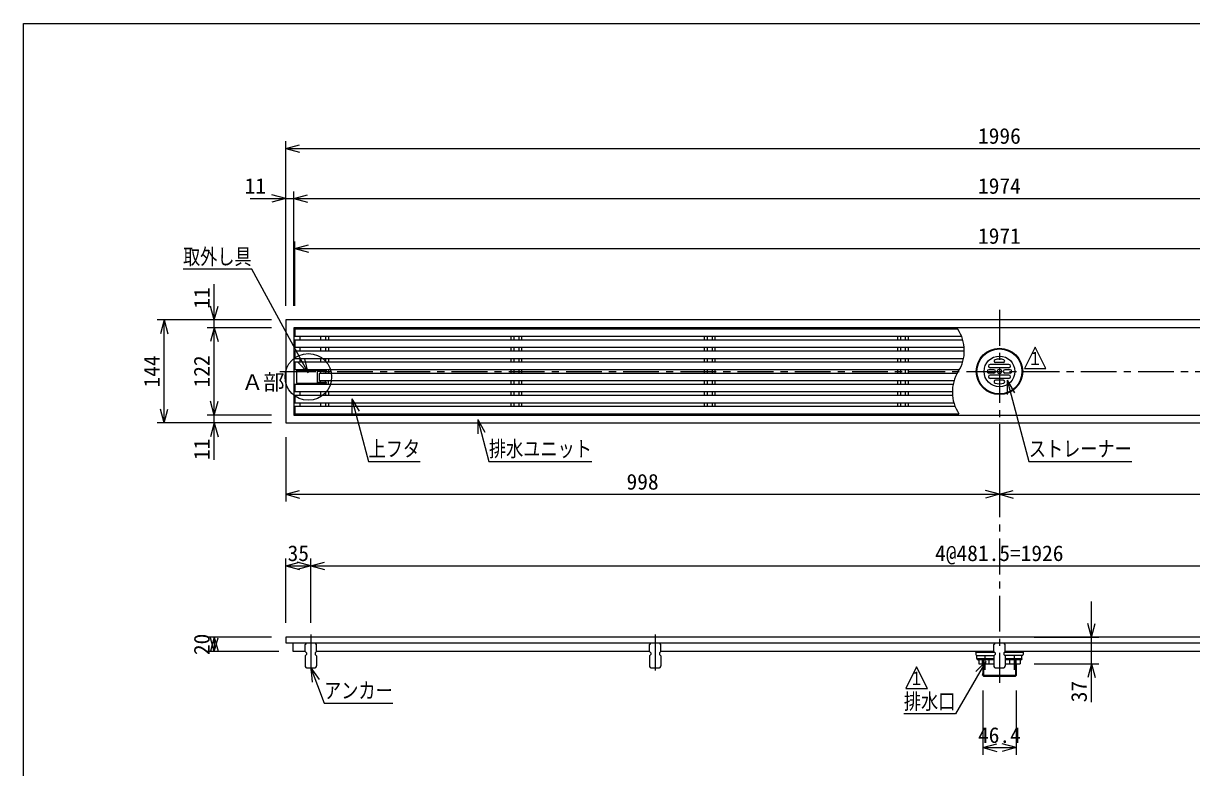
# Model space of a CAD drawing. Units: millimetres, scale not verified. Extents: x -1365 to 1365, y -930 to 870.
# Drawn here: x -1365 to 269, y -172 to 870 of the extents above; entities that cross this region are included whole.
import ezdxf
from ezdxf.enums import TextEntityAlignment as Align

# ---------------------------------------------------------------- set-up
doc = ezdxf.new("R2010")
doc.units = ezdxf.units.MM
doc.header["$LTSCALE"] = 10
doc.linetypes.add('CHAIN1', pattern=[8, 5, -1, 1, -1])
doc.linetypes.add('DASHED2', pattern=[3, 2, -1])
for name, color, linetype in [('0-0_計極細', 2, 'Continuous'), ('0-1_計細線', 3, 'Continuous'), ('0-5_寸法線', 7, 'Continuous'), ('0-7_枠細線', 5, 'Continuous'), ('0-8_枠中線', 5, 'Continuous')]:
    doc.layers.add(name, color=color, linetype=linetype)
doc.styles.add('ＭＳ ゴシック', font='')
doc.styles.get('ＭＳ ゴシック').set_extended_font_data('MS Gothic')

msp = doc.modelspace()

# ---------------------------------------------------------------- linework, layer by layer
at = {"layer": '0-0_計極細', "linetype": 'CHAIN1'}
for p, q in [((0, 468.89), (0, -53.1)), ((-1006.17, 382.9), (1006.86, 382.9)), ((-963, 14.54), (-963, -40.73)), ((-481.5, 14.54), (-481.5, -40.73))]:
    msp.add_line(p, q, dxfattribs=at)
at = {"layer": '0-0_計極細'}
for p, q in [((-978.5, 432.15), (-978.5, 426.65)), ((-949.45, 432.15), (-949.45, 426.65)), ((-942.55, 432.15), (-942.55, 426.65)), ((-938.5, 432.15), (-938.5, 426.65)), ((-683.21, 432.15), (-683.21, 426.65)), ((-679.16, 432.15), (-679.16, 426.65)), ((-672.26, 432.15), (-672.26, 426.65)), ((-668.21, 432.15), (-668.21, 426.65)), ((-412.92, 432.15), (-412.92, 426.65)), ((-408.87, 432.15), (-408.87, 426.65)), ((-401.97, 432.15), (-401.97, 426.65)), ((-397.92, 432.15), (-397.92, 426.65)), ((-142.63, 432.15), (-142.63, 426.65)), ((-138.58, 432.15), (-138.58, 426.65)), ((-131.68, 432.15), (-131.68, 426.65)), ((-127.63, 432.15), (-127.63, 426.65)), ((-978.5, 416.65), (-978.5, 411.15)), ((-949.45, 416.65), (-949.45, 411.15)), ((-942.55, 416.65), (-942.55, 411.15)), ((-938.5, 416.65), (-938.5, 411.15)), ((-683.21, 416.65), (-683.21, 411.15)), ((-679.16, 416.65), (-679.16, 411.15)), ((-672.26, 416.65), (-672.26, 411.15)), ((-668.21, 416.65), (-668.21, 411.15)), ((-412.92, 416.65), (-412.92, 411.15)), ((-408.87, 416.65), (-408.87, 411.15)), ((-401.97, 416.65), (-401.97, 411.15)), ((-397.92, 416.65), (-397.92, 411.15)), ((-142.63, 416.65), (-142.63, 411.15)), ((-138.58, 416.65), (-138.58, 411.15)), ((-131.68, 416.65), (-131.68, 411.15)), ((-127.63, 416.65), (-127.63, 411.15)), ((-978.5, 401.15), (-978.5, 395.65)), ((-949.45, 401.15), (-949.45, 395.65)), ((-942.55, 401.15), (-942.55, 395.65)), ((-938.5, 401.15), (-938.5, 395.65)), ((-683.21, 401.15), (-683.21, 395.65)), ((-679.16, 401.15), (-679.16, 395.65)), ((-672.26, 401.15), (-672.26, 395.65)), ((-668.21, 401.15), (-668.21, 395.65)), ((-412.92, 401.15), (-412.92, 395.65)), ((-408.87, 401.15), (-408.87, 395.65)), ((-401.97, 401.15), (-401.97, 395.65)), ((-397.92, 401.15), (-397.92, 395.65)), ((-142.63, 401.15), (-142.63, 395.65)), ((-138.58, 401.15), (-138.58, 395.65)), ((-131.68, 401.15), (-131.68, 395.65)), ((-127.63, 401.15), (-127.63, 395.65)), ((-982, 385.05), (-973, 385.05)), ((-982, 385.05), (-982, 384.05)), ((-978.5, 385.65), (-978.5, 385.05)), ((-973, 385.05), (-973, 384.05)), ((-949.45, 385.65), (-949.45, 384.05)), ((-949.45, 383.05), (-949.45, 380.15)), ((-942.55, 385.65), (-942.55, 384.05)), ((-942.55, 383.05), (-942.55, 380.15)), ((-938.5, 385.65), (-938.5, 380.15)), ((-683.21, 385.65), (-683.21, 380.15)), ((-679.16, 385.65), (-679.16, 380.15)), ((-672.26, 385.65), (-672.26, 380.15)), ((-668.21, 385.65), (-668.21, 380.15)), ((-412.92, 385.65), (-412.92, 380.15)), ((-408.87, 385.65), (-408.87, 380.15)), ((-401.97, 385.65), (-401.97, 380.15)), ((-397.92, 385.65), (-397.92, 380.15)), ((-142.63, 385.65), (-142.63, 380.15)), ((-138.58, 385.65), (-138.58, 380.15)), ((-131.68, 385.65), (-131.68, 380.15)), ((-127.63, 385.65), (-127.63, 380.15)), ((-982, 365.25), (-982, 366.25)), ((-982, 365.25), (-973, 365.25)), ((-978.5, 365.25), (-978.5, 364.65)), ((-973, 365.25), (-973, 366.25)), ((-949.45, 367.25), (-949.45, 370.15)), ((-949.45, 364.65), (-949.45, 366.25)), ((-942.55, 367.25), (-942.55, 370.15)), ((-942.55, 364.65), (-942.55, 366.25)), ((-938.5, 364.65), (-938.5, 370.15)), ((-683.21, 370.15), (-683.21, 364.65)), ((-679.16, 370.15), (-679.16, 364.65)), ((-672.26, 370.15), (-672.26, 364.65)), ((-668.21, 370.15), (-668.21, 364.65)), ((-412.92, 370.15), (-412.92, 364.65)), ((-408.87, 370.15), (-408.87, 364.65)), ((-401.97, 370.15), (-401.97, 364.65)), ((-397.92, 370.15), (-397.92, 364.65)), ((-142.63, 370.15), (-142.63, 364.65)), ((-138.58, 370.15), (-138.58, 364.65)), ((-131.68, 370.15), (-131.68, 364.65)), ((-127.63, 370.15), (-127.63, 364.65)), ((-978.5, 354.65), (-978.5, 349.15)), ((-949.45, 354.65), (-949.45, 349.15)), ((-942.55, 354.65), (-942.55, 349.15)), ((-938.5, 354.65), (-938.5, 349.15)), ((-683.21, 354.65), (-683.21, 349.15)), ((-679.16, 354.65), (-679.16, 349.15)), ((-672.26, 354.65), (-672.26, 349.15)), ((-668.21, 354.65), (-668.21, 349.15)), ((-412.92, 354.65), (-412.92, 349.15)), ((-408.87, 354.65), (-408.87, 349.15)), ((-401.97, 354.65), (-401.97, 349.15)), ((-397.92, 354.65), (-397.92, 349.15)), ((-142.63, 354.65), (-142.63, 349.15)), ((-138.58, 354.65), (-138.58, 349.15)), ((-131.68, 354.65), (-131.68, 349.15)), ((-127.63, 354.65), (-127.63, 349.15)), ((-978.5, 339.15), (-978.5, 333.65)), ((-949.45, 339.15), (-949.45, 333.65)), ((-942.55, 339.15), (-942.55, 333.65)), ((-938.5, 339.15), (-938.5, 333.65)), ((-683.21, 339.15), (-683.21, 333.65)), ((-679.16, 339.15), (-679.16, 333.65)), ((-672.26, 339.15), (-672.26, 333.65)), ((-668.21, 339.15), (-668.21, 333.65)), ((-412.92, 339.15), (-412.92, 333.65)), ((-408.87, 339.15), (-408.87, 333.65)), ((-401.97, 339.15), (-401.97, 333.65)), ((-397.92, 339.15), (-397.92, 333.65)), ((-142.63, 339.15), (-142.63, 333.65)), ((-138.58, 339.15), (-138.58, 333.65)), ((-131.68, 339.15), (-131.68, 333.65)), ((-127.63, 339.15), (-127.63, 333.65)), ((-33.2, -9.9), (-7.2, -9.9)), ((7.2, -9.9), (33.2, -9.9)), ((-23.5, -26.3), (-23.5, -18.8)), ((-23.5, -18.8), (-22.5, -19.8)), ((-23.5, -26.3), (-22.5, -25.3)), ((-22.5, -25.3), (-22.5, -19.8)), ((-22.2, -26.3), (-22.2, -43.6)), ((22.2, -26.3), (22.2, -43.6)), ((23.5, -18.8), (22.5, -19.8)), ((22.5, -25.3), (22.5, -19.8)), ((23.5, -26.3), (22.5, -25.3)), ((23.5, -26.3), (23.5, -18.8)), ((23.2, -42.6), (-23.2, -42.6))]:
    msp.add_line(p, q, dxfattribs=at)
at = {"layer": '0-0_計極細', "linetype": 'DASHED2'}
for p, q in [((-20.5, -14.8), (-20.5, -43.6)), ((20.5, -14.8), (20.5, -43.6))]:
    msp.add_line(p, q, dxfattribs=at)
at = {"layer": '0-0_計極細'}
for centre, start, end in [((-103.45, 411.9), 327.72738, 33.84606), ((-11.61, 353.9), 147.72738, 213.84606)]:
    msp.add_arc(centre, 54.31, start, end, dxfattribs=at)
at = {"layer": '0-1_計細線'}
for p, q in [((-985.5, 442.15), (-985.5, 432.15)), ((-58.34, 442.15), (-985.5, 442.15)), ((-985.5, 432.15), (-53.06, 432.15)), ((-985.5, 426.65), (-985.5, 416.65)), ((-51.18, 426.65), (-985.5, 426.65)), ((-985.5, 416.65), (-49.35, 416.65)), ((-985.5, 411.15), (-985.5, 401.15)), ((-49.14, 411.15), (-985.5, 411.15)), ((-985.5, 401.15), (-50.21, 401.15)), ((-985.5, 395.65), (-985.5, 385.65)), ((-51.63, 395.65), (-985.5, 395.65)), ((13.15, 392.65), (-13.15, 392.65)), ((5.5, 395.35), (-5.5, 395.35)), ((-985.5, 385.65), (-55.9, 385.65)), ((-941, 384.05), (-983, 384.05)), ((-983, 384.05), (-983, 366.25)), ((-953.8, 366.25), (-953.8, 384.05)), ((-953.8, 383.05), (-941, 383.05)), ((-951.5, 380.15), (-951.5, 370.15)), ((-59.15, 380.15), (-951.5, 380.15)), ((-941, 383.05), (-941, 384.05)), ((-7.7, 385.25), (-15, 385.25)), ((-7.7, 380.55), (-15, 380.55)), ((13.15, 387.95), (-13.15, 387.95)), ((13.15, 377.85), (-13.15, 377.85)), ((15, 385.25), (7.7, 385.25)), ((15, 380.55), (7.7, 380.55)), ((-985.5, 364.65), (-985.5, 354.65)), ((-64.84, 364.65), (-985.5, 364.65)), ((-983, 366.25), (-941, 366.25)), ((-941, 367.25), (-953.8, 367.25)), ((-951.5, 370.15), (-63.43, 370.15)), ((-941, 366.25), (-941, 367.25)), ((13.15, 373.15), (-13.15, 373.15)), ((5.5, 370.45), (-5.5, 370.45)), ((-985.5, 354.65), (-65.91, 354.65)), ((-985.5, 349.15), (-985.5, 339.15)), ((-65.71, 349.15), (-985.5, 349.15)), ((-985.5, 339.15), (-63.88, 339.15)), ((-985.5, 333.65), (-985.5, 323.65)), ((-62, 333.65), (-985.5, 333.65)), ((-985.5, 323.65), (-56.72, 323.65)), ((-969, 2.9), (-971, 0.9)), ((-971, -9.1), (-971, 0.9)), ((-955, 0.9), (-957, 2.9)), ((-955, -9.1), (-955, 0.9)), ((-487.5, 2.9), (-489.5, 0.9)), ((-489.5, -9.1), (-489.5, 0.9)), ((-473.5, 0.9), (-475.5, 2.9)), ((-473.5, -9.1), (-473.5, 0.9)), ((-6, 2.9), (-8, 0.9)), ((-8, -9.1), (-8, 0.9)), ((8, 0.9), (6, 2.9)), ((8, -9.1), (8, 0.9)), ((-971, -9.1), (-969, -11.1)), ((-969, -13.1), (-971, -15.1)), ((-971, -15.1), (-971, -29.1)), ((-969, -11.1), (-969, -13.1)), ((-955, -9.1), (-957, -11.1)), ((-957, -11.1), (-957, -13.1)), ((-957, -13.1), (-955, -15.1)), ((-489.5, -9.1), (-955, -9.1)), ((-955, -15.1), (-955, -29.1)), ((-489.5, -9.1), (-487.5, -11.1)), ((-487.5, -13.1), (-489.5, -15.1)), ((-489.5, -15.1), (-489.5, -29.1)), ((-487.5, -11.1), (-487.5, -13.1)), ((-473.5, -9.1), (-475.5, -11.1)), ((-475.5, -11.1), (-475.5, -13.1)), ((-475.5, -13.1), (-473.5, -15.1)), ((-8, -9.1), (-473.5, -9.1)), ((-473.5, -15.1), (-473.5, -29.1)), ((-33.2, -9.9), (-33.2, -13.3)), ((-31.7, -14.8), (-7.7, -14.8)), ((-31.5, -18.8), (-31.5, -14.8)), ((-8, -9.1), (-6, -11.1)), ((-6, -13.1), (-8, -15.1)), ((-8, -15.1), (-8, -29.1)), ((-6, -11.1), (-6, -13.1)), ((8, -9.1), (6, -11.1)), ((6, -11.1), (6, -13.1)), ((6, -13.1), (8, -15.1)), ((31.7, -14.8), (7.7, -14.8)), ((473.5, -9.1), (8, -9.1)), ((8, -15.1), (8, -29.1)), ((31.5, -18.8), (31.5, -14.8)), ((33.2, -9.9), (33.2, -13.3)), ((-968, -32.1), (-958, -32.1)), ((-486.5, -32.1), (-476.5, -32.1)), ((-31.7, -18.8), (-8, -18.8)), ((-8, -20.6), (-29.9, -20.6)), ((-28.75, -20.6), (-28.75, -26.3)), ((-28.75, -26.3), (-8, -26.3)), ((-23.2, -26.3), (-23.2, -42.6)), ((-14.38, -26.3), (-14.38, -20.6)), ((-5, -32.1), (5, -32.1)), ((8, -18.8), (31.7, -18.8)), ((29.9, -20.6), (8, -20.6)), ((8, -26.3), (28.75, -26.3)), ((14.37, -26.3), (14.37, -20.6)), ((23.2, -26.3), (23.2, -42.6)), ((28.75, -20.6), (28.75, -26.3)), ((-22.2, -43.6), (-23.2, -42.6)), ((-22.2, -43.6), (22.2, -43.6)), ((22.2, -43.6), (23.2, -42.6))]:
    msp.add_line(p, q, dxfattribs=at)
for points in [[(998, 310.9), (998, 454.9), (-998, 454.9), (-998, 310.9)], [(-987, 443.9), (-987, 321.9), (987, 321.9), (987, 443.9)], [(-998, 10.9), (-998, 2.9), (998, 2.9), (998, 10.9)]]:
    msp.add_lwpolyline(points, close=True, dxfattribs=at)
msp.add_lwpolyline([(-971, -9.1), (-987.7, -9.1), (-987.7, 2.9)], dxfattribs=at)
for radius in [32.5, 31.5, 21.5, 3.1]:
    msp.add_circle((0, 382.9), radius, dxfattribs=at)
for centre, radius, start, end in [((-13.15, 390.3), 2.35, 90, 180), ((-5.5, 397.35), 2, 108.40042, 270), ((0, 376.22), 23.83, 75.09095, 104.90905), ((5.5, 397.35), 2, 270, 71.59958), ((13.15, 390.3), 2.35, 0, 90), ((-15, 382.9), 2.35, 90, 180), ((-15, 382.9), 2.35, 180, 270), ((-13.15, 390.3), 2.35, 180, 270), ((-13.15, 375.5), 2.35, 90, 180), ((-7.7, 382.9), 2.35, 0, 90), ((-7.7, 382.9), 2.35, 270, 360), ((7.7, 382.9), 2.35, 90, 180), ((7.7, 382.9), 2.35, 180, 270), ((13.15, 390.3), 2.35, 270, 360), ((13.15, 375.5), 2.35, 0, 90), ((15, 382.9), 2.35, 0, 90), ((15, 382.9), 2.35, 270, 360), ((-13.15, 375.5), 2.35, 180, 270), ((-5.5, 368.45), 2, 90, 251.59958), ((0, 389.58), 23.83, 255.09095, 284.90905), ((5.5, 368.45), 2, 288.40042, 90), ((13.15, 375.5), 2.35, 270, 360), ((-34, -9.9), 0.8, 0, 90), ((-31.7, -13.3), 1.5, 180, 270), ((-31.7, -13.3), 1.5, 180, 270), ((31.7, -13.3), 1.5, 270, 360), ((31.7, -13.3), 1.5, 270, 360), ((34, -9.9), 0.8, 90, 180), ((-968, -29.1), 3, 180, 270), ((-958, -29.1), 3, 270, 360), ((-486.5, -29.1), 3, 180, 270), ((-476.5, -29.1), 3, 270, 360), ((-29.9, -18.8), 1.8, 180, 270), ((-5, -29.1), 3, 180, 270), ((5, -29.1), 3, 270, 360), ((29.9, -18.8), 1.8, 270, 360)]:
    msp.add_arc(centre, radius, start, end, dxfattribs=at)
at = {"layer": '0-5_寸法線'}
for p, q in [((-998, 474.9), (-998, 704.9)), ((-998, 694.9), (-978.68, 700.08)), ((-998, 694.9), (-978.68, 689.72)), ((-998, 694.9), (998, 694.9)), ((-1048, 624.9), (-987, 624.9)), ((-998, 624.9), (-1017.32, 630.08)), ((-998, 624.9), (-1017.32, 619.72)), ((-998, 474.9), (-998, 634.9)), ((-987, 474.9), (-987, 634.9)), ((-987, 624.9), (-967.68, 630.08)), ((-987, 624.9), (-967.68, 619.72)), ((-987, 624.9), (987, 624.9)), ((-985.5, 474.9), (-985.5, 564.9)), ((-985.5, 554.9), (-966.18, 560.08)), ((-985.5, 554.9), (-966.18, 549.72)), ((-985.5, 554.9), (985.5, 554.9)), ((-1098, 443.9), (-1098, 504.9)), ((-1098, 454.9), (-1103.18, 474.22)), ((-1098, 454.9), (-1092.82, 474.22)), ((-1018, 454.9), (-1178, 454.9)), ((-1168, 454.9), (-1173.18, 435.58)), ((-1168, 454.9), (-1162.82, 435.58)), ((-1168, 310.9), (-1168, 454.9)), ((-1018, 454.9), (-1108, 454.9)), ((-1018, 443.9), (-1108, 443.9)), ((-1098, 443.9), (-1103.18, 424.58)), ((-1098, 443.9), (-1092.82, 424.58)), ((-1098, 321.9), (-1098, 443.9)), ((-966.73, 381), (-980.53, 395.48)), ((-966.73, 381), (-971.43, 400.44)), ((10.85, 370.44), (10.83, 350.44)), ((10.85, 370.44), (20.83, 353.11)), ((-905.55, 344.47), (-905.56, 324.47)), ((-905.55, 344.47), (-895.56, 327.14)), ((-1168, 310.9), (-1173.18, 330.22)), ((-1168, 310.9), (-1162.82, 330.22)), ((-1098, 321.9), (-1103.18, 341.22)), ((-1098, 321.9), (-1092.82, 341.22)), ((-1018, 310.9), (-1178, 310.9)), ((-1018, 321.9), (-1108, 321.9)), ((-1018, 310.9), (-1108, 310.9)), ((-1098, 310.9), (-1103.18, 291.58)), ((-1098, 259.03), (-1098, 321.9)), ((-1098, 310.9), (-1092.82, 291.58)), ((-729.51, 315.4), (-729.52, 295.4)), ((-729.51, 315.4), (-719.52, 298.08)), ((-998, 290.9), (-998, 200.9)), ((0, 290.9), (0, 200.9)), ((-998, 210.9), (-978.68, 216.08)), ((0, 210.9), (-19.32, 216.08)), ((0, 210.9), (19.32, 216.08)), ((-998, 210.9), (-978.68, 205.72)), ((-998, 210.9), (0, 210.9)), ((0, 210.9), (-19.32, 205.72)), ((0, 210.9), (19.32, 205.72)), ((0, 210.9), (998, 210.9)), ((-998, 30.9), (-998, 120.9)), ((-998, 110.9), (-978.68, 116.08)), ((-963, 110.9), (-982.32, 116.08)), ((-963, 30.9), (-963, 120.9)), ((-963, 110.9), (-943.68, 116.08)), ((-998, 110.9), (-978.68, 105.72)), ((-998, 110.9), (-963, 110.9)), ((-963, 110.9), (-982.32, 105.72)), ((-963, 110.9), (-943.68, 105.72)), ((-963, 110.9), (963, 110.9)), ((128.75, -80.15), (128.75, 60.9)), ((128.75, 10.9), (123.57, 30.22)), ((128.75, 10.9), (133.93, 30.22)), ((-1018, 10.9), (-1108, 10.9)), ((-1098, 10.9), (-1103.18, -8.42)), ((-1098, -9.1), (-1103.18, 10.22)), ((-1098, 10.9), (-1092.82, -8.42)), ((-1098, 10.9), (-1098, -9.1)), ((-1098, -9.1), (-1092.82, 10.22)), ((48.75, 10.9), (138.75, 10.9)), ((-1007.7, -9.1), (-1108, -9.1)), ((-963, -32.1), (-951.34, -48.35)), ((-963, -32.1), (-961.03, -52)), ((-19.06, -23.14), (-33.25, -37.23)), ((-19.06, -23.14), (-24.31, -42.44)), ((48.75, -26.3), (138.75, -26.3)), ((128.75, -26.3), (123.57, -45.62)), ((128.75, -26.3), (133.93, -45.62)), ((-23.2, -63.6), (-23.2, -153.6)), ((23.2, -63.6), (23.2, -153.6)), ((-23.2, -143.6), (-3.88, -138.42)), ((-23.2, -143.6), (-3.88, -148.78)), ((-23.2, -143.6), (23.2, -143.6)), ((23.2, -143.6), (3.88, -138.42)), ((23.2, -143.6), (3.88, -148.78))]:
    msp.add_line(p, q, dxfattribs=at)
for points in [[(-966.73, 381), (-1045.73, 525.93), (-1141.73, 525.93)], [(10.85, 370.44), (41.11, 257.07), (185.11, 257.07)], [(-905.55, 344.47), (-882.19, 257.07), (-810.19, 257.07)], [(-729.51, 315.4), (-713.92, 257.07), (-569.92, 257.07)], [(-963, -32.1), (-944.49, -81.21), (-848.49, -81.21)], [(-19.06, -23.14), (-61.69, -96.39), (-133.69, -96.39)]]:
    msp.add_lwpolyline(points, dxfattribs=at)
msp.add_circle((-966.49, 375.15), 32.62, dxfattribs=at)
at = {"layer": '0-7_枠細線'}
for p, q in [((50, 416.89), (35, 386.89)), ((65, 386.89), (50, 416.89)), ((35, 386.89), (65, 386.89)), ((-115.81, -30.64), (-130.81, -60.64)), ((-100.81, -60.64), (-115.81, -30.64)), ((-130.81, -60.64), (-100.81, -60.64))]:
    msp.add_line(p, q, dxfattribs=at)
at = {"layer": '0-8_枠中線'}
msp.add_lwpolyline([(-1365, -930), (-1365, 870), (1365, 870), (1365, -930)], close=True, dxfattribs=at)

# ---------------------------------------------------------------- texts
at = {"layer": '0-5_寸法線', "style": 'ＭＳ ゴシック'}
for s, p in [('1996', (-30, 694.9)), ('11', (-1055.49, 624.9)), ('1974', (-30, 624.9)), ('1971', (-30, 554.9)), ('Ａ部', (-1059.67, 350.39)), ('998', (-521.5, 210.9)), ('35', (-995.5, 110.9)), ('4@481.5=1926', (-90, 110.9)), ('46.4', (-30, -143.6))]:
    msp.add_text(s, height=21.99, dxfattribs=at).set_placement(p, align=Align.BOTTOM_LEFT)
at = {"layer": '0-5_寸法線', "style": 'ＭＳ ゴシック', "width": 0.8}
for s, p in [('取外し具', (-1141.73, 525.93)), ('上フタ', (-882.19, 257.07)), ('排水ユニット', (-713.92, 257.07)), ('ストレーナー', (41.11, 257.07)), ('アンカー', (-944.49, -81.21)), ('排水口', (-133.69, -96.39))]:
    msp.add_text(s, height=21.99, dxfattribs=at).set_placement(p, align=Align.BOTTOM_LEFT)
at = {"layer": '0-5_寸法線', "style": 'ＭＳ ゴシック'}
for s, p in [('11', (-1098, 470.76)), ('144', (-1168, 360.4)), ('122', (-1098, 360.4)), ('11', (-1098, 259.03)), ('20', (-1098, -14.1)), ('37', (128.75, -80.15))]:
    msp.add_text(s, height=21.99, rotation=90, dxfattribs=at).set_placement(p, align=Align.BOTTOM_LEFT)
at = {"layer": '0-7_枠細線', "style": 'ＭＳ ゴシック', "width": 0.8}
for p in [(39.73, 386.28), (-126.08, -61.25)]:
    msp.add_text('１', height=18.33, dxfattribs=at).set_placement(p, align=Align.BOTTOM_LEFT)

doc.saveas('drawing.dxf')
